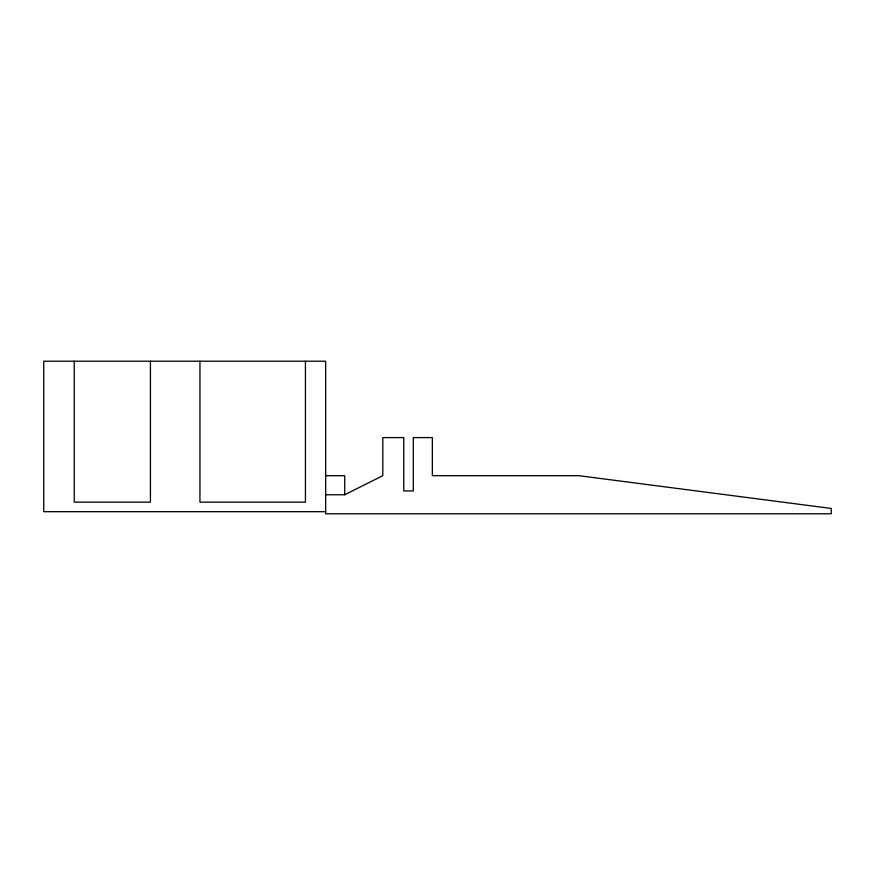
<?xml version="1.0" encoding="UTF-8"?>
<svg xmlns="http://www.w3.org/2000/svg" width="875" height="875" viewBox="0 0 875 875"><rect width="100%" height="100%" fill="white"/><g stroke="black" fill="none" stroke-linecap="round" stroke-linejoin="round"><path stroke-width="1.31" d="M325.664 494.747L344.717 494.747L382.812 475.694L382.812 437.598L403.769 437.598L403.769 490.93L413.295 490.93L413.295 437.598L432.337 437.598L432.337 475.694L579.009 475.694L831.25 508.452L831.25 513.789L325.664 513.789L325.664 361.211L43.75 361.211L43.75 511.689L325.664 511.689M325.664 475.694L344.717 475.694L344.717 494.747M305.441 361.211L305.441 502.163L199.948 502.163L199.948 361.211M150.423 361.211L150.423 502.163L74.233 502.163L74.233 361.211"/></g></svg>
